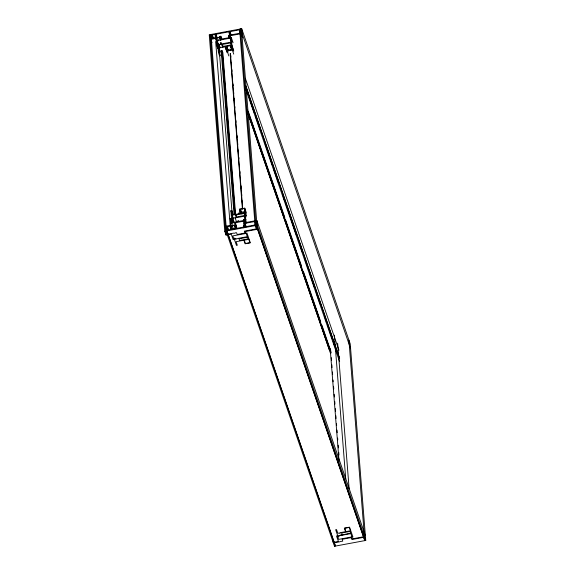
<?xml version="1.0" encoding="UTF-8"?>
<svg xmlns="http://www.w3.org/2000/svg" width="575" height="575" viewBox="0 0 575 575"><rect width="100%" height="100%" fill="white"/><g stroke="black" fill="none" stroke-linecap="round" stroke-linejoin="round"><path stroke-width="0.86" d="M242.334 36.398L241.162 33.005L229.368 35.197L229.044 35.535L230.208 38.92M232.832 49.888L231.667 46.496L230.668 46.561L230.934 45.669L232.178 48.25M232.76 222.999L231.143 218.32L230.273 218.478L230.812 225.299L225.608 226.27L225.982 231.042L334.521 546.25L335.383 546.092L226.852 230.884L226.528 226.787L232.221 225.731A1.308 0.999 -19 0 1 234.068 225.393L235.046 225.055L234.902 222.812L243.692 221.181L244.569 223.725M246.524 213.246L244.778 208.164L239.574 209.135L239.89 213.153L240.494 209.235L244.454 208.502L245.324 211.047M244.778 223.538L243.822 219.808L244.454 219.65L245.618 223.042M245.697 216.653L244.238 212.419L245.079 211.988M232.156 49.781L230.992 46.388L231.301 45.712M339.954 535.447L350.649 533.061L350.089 531.415L341.629 532.989L342.19 534.635L338.697 535.864L338.977 536.683L338.107 536.842L335.663 529.733L336.526 529.568L337.755 533.126L340.177 533.262L339.983 532.716L345.561 531.681L344.339 528.116L349.543 527.153L352.935 537.007L352.065 537.165L350.843 533.607L341.471 535.347A2.738 1.747 -4.5 0 0 339.954 535.447L338.697 535.864M230.992 46.388L231.991 46.137L233.737 51.218M240.292 210.716L241.169 213.26M234.744 225.263L235.915 228.656M210.967 37.08L210.119 34.622L209.25 34.78L224.76 231.272L226.076 235.103L231.279 234.14L233.162 239.61L234.032 239.452L232.81 235.887L245.82 233.472L245.158 231.56L257.305 229.303L255.99 225.472L240.479 28.98L241.536 32.042M212.024 42.715L210.86 39.33L210.479 34.55L211.348 34.392L211.931 36.088M241.888 32.322L240.717 28.937L211.471 34.371L211.78 38.352M241.162 33.005L240.839 28.908L241.708 28.75L350.24 343.958L365.75 540.45L364.881 540.608L256.349 225.4L256.026 221.31L244.116 223.51L243.534 219.499M212.649 38.187L212.391 34.888L215.086 34.392L215.352 37.691L216.222 40.228M217.673 41.767L216.214 37.526L215.956 34.227L229.109 31.783L229.691 33.479M229.109 31.783L229.368 35.082L230.237 34.924L229.978 31.625L239.904 29.778L240.17 33.077L241.033 32.919L242.492 37.152M211.442 38.453L214.044 37.964M215.352 37.691L216.214 37.526M229.015 35.506L229.209 37.648L220.419 39.28L220.232 37.087L219.212 37.087A1.308 0.999 -19 0 1 217.357 37.425L211.672 38.489L211.348 34.392M210.86 39.33L216.063 38.36L217.522 42.6M231.006 40.71L229.943 35.779L242.089 33.523L350.621 348.73M233.687 50.535L230.798 42.205L230.453 37.763L231.315 37.605L233.069 42.687M218.342 47.567L217.465 45.023L217.12 40.588L230.129 38.166M219.571 55.861L218.407 52.469L217.709 43.599L218.572 43.441L220.031 47.675M218.572 43.441L218.658 44.462L219.018 44.39A2.738 2.077 -19 0 0 221.432 43.944L230.798 42.205M216.063 38.36L216.603 45.188L217.465 45.023M230.855 42.888L231.013 44.929L222.554 46.503L222.396 44.455L230.855 42.888L231.732 45.425M220.441 55.696L219.276 52.311L218.924 47.869L225.22 46.704L226.967 51.786M225.22 46.704L225.271 47.358L226.32 47.085L225.565 46.64L231.933 45.454L231.315 37.605M228.836 55.94L227.082 50.859L226.758 46.805L228.275 50.126M227.111 46.74C226.543 49.019 228.311 48.746 228.455 50.931M218.407 52.469L219.276 52.311M227.082 50.859L232.286 49.888L233.745 54.129M233.63 222.841L232.465 219.449L231.596 219.614L230.898 210.745L231.761 210.579L233.22 214.82M231.761 210.579L232.113 215.021L238.409 213.85L238.359 213.196L239.265 213.023L238.754 213.785L244.698 212.678L245.863 216.071M245.935 219.729L244.476 215.488L236.016 217.062L235.851 215.014L244.31 213.447L245.769 217.681M232.465 219.449L232.753 218.363A2.738 2.077 -19 0 1 235.161 217.918L244.526 216.171L245.697 219.564M231.143 218.32L231.495 222.755L237.784 221.583L237.734 220.929L238.647 220.764L238.136 221.519L244.073 220.419L246.28 226.838M244.526 216.171L244.878 220.613L245.748 220.448L246.618 222.992M365.369 535.67L256.838 220.469L244.691 222.726L244.454 219.65M228.692 230.108L227.528 226.715L226.658 226.881L226.974 230.862L335.505 546.063L364.758 540.629L364.572 538.243M232.264 229.447L231.092 226.054L230.23 226.219L230.489 229.518L227.786 230.022L227.528 226.715M256.788 223.984L255.911 221.447L255.041 221.605L255.307 224.904L245.374 226.751L245.115 223.452L244.246 223.61L244.504 226.909L231.351 229.353L231.092 226.054M224.76 231.272L225.623 231.114L226.758 234.399L233.658 233.112A1.308 0.841 -4.5 0 0 235.506 232.767L236.569 232.731L237.195 234.492L244.763 233.083L244.346 231.136L256.249 228.915L255.12 225.63L239.617 29.138M225.982 231.042L226.852 230.884M226.974 230.862L256.227 225.429L364.758 540.629M256.349 225.4L257.212 225.242L365.75 540.45M235.153 238.948L236.023 238.912A2.738 1.747 -4.5 0 0 237.935 238.438L247.3 236.692L246.071 233.134L246.941 232.976L250.333 242.83L245.13 243.793L243.901 240.235L236.095 241.687L237.324 245.245L236.454 245.41L234.003 238.294L234.873 238.129L235.153 238.948L236.023 238.912M334.255 542.807L339.947 541.751A1.308 0.841 -4.5 0 1 341.794 541.406L342.75 541.068L342.161 539.3L350.944 537.668L351.9 539.523L363.752 537.323L363.537 534.642M245.87 215.079L244.706 211.686L243.879 211.816L245.072 211.916L246.531 216.157M243.613 220.153L244.073 220.419M244.238 212.419L244.677 212.455L245.554 215M240.839 28.908L242.298 33.149M229.978 31.625L231.143 35.01M245.324 78.272L338.977 350.268M229.943 35.779L230.819 38.324M230.453 37.763L231.912 42.004M229.368 35.082L230.244 37.742M245.942 86.121L339.595 358.117M245.705 85.962L339.645 358.8M245.669 87.17L248.299 94.796M249.169 97.333L254.718 113.433M255.588 115.978L260.554 130.381M265.219 143.937L272.514 165.126M273.391 167.663L278.35 182.067M282.728 194.781L284.769 200.711M285.351 202.407L290.31 216.811M291.187 219.348L296.729 235.448M299.352 243.074L302.565 252.396M304.901 259.174L308.689 270.192M309.566 272.73L314.525 287.141M315.984 291.374L320.361 304.082M324.444 315.948L326.485 321.878M327.362 324.422L332.321 338.826M333.198 341.363L334.657 345.604M250.851 102.479L254.646 113.498M256.098 117.731L260.475 130.439M270.394 159.253L272.442 165.183M273.312 167.72L278.271 182.131M283.82 198.224L284.697 200.768M291.115 219.413L296.657 235.513M300.445 246.524L302.493 252.454M309.494 272.794L314.453 287.198M317.077 294.824L320.289 304.146M329.626 331.257L332.249 338.883M333.708 343.117L334.585 345.661M230.934 45.669L232.099 49.062M230.963 46.057L232.127 49.45M245.705 88.866L339.652 361.704M230.69 45.921L231.862 49.313M230.618 46.115L231.783 49.5M230.647 46.489L231.811 49.874M226.758 46.805L228.124 50.744M227.298 49.098L227.88 50.787M226.147 46.913L227.923 52.275M248.342 111.586L284.812 217.501M285.689 220.045L301.444 265.801M303.485 271.731L320.699 321.72M321.871 325.112L330.33 349.686M247.502 110.17L330.948 352.504M225.889 47.869L227.348 52.102M250.103 118.191L261.481 151.239M262.063 152.936L264.105 158.865M267.9 169.884L281.031 208.013M286.278 223.265L300.574 264.78M304.082 274.951L308.452 287.658M309.911 291.899L320.124 321.554M321.878 326.636L325.083 335.958M328.296 345.273L329.755 349.514M248.853 115.338L329.669 350.046M225.271 47.358L227.024 52.44M247.444 111.751L329.719 350.7M247.423 112.111L330.359 352.985M220.254 37.167L221.131 39.711M219.887 36.958L220.764 39.502M222.396 44.455L223.272 46.999M219.212 37.087L220.376 40.473M221.432 43.944L222.597 47.33M217.357 37.425L218.529 40.818M215.956 34.227L217.127 37.619M219.018 44.39L220.189 47.783M218.658 44.462L219.822 47.847M217.12 40.588L218.284 43.973M217.709 43.599L219.456 48.681M218.924 47.869L220.383 52.109M216.603 45.188L217.767 48.573M212.391 34.888L213.555 38.281M210.479 34.55L211.938 38.791M256.026 221.31L257.19 224.696M244.878 220.613L245.755 223.15M240.494 209.235L241.953 213.476M244.016 219.736L244.885 222.273M240.587 210.414L241.752 213.807M239.574 209.135L240.738 212.52M240.055 210.766L240.925 213.303M243.857 223.294L244.734 225.838M235.851 215.014L236.728 217.558M235.161 217.918L236.62 222.151M230.898 210.745L232.645 215.826M234.902 222.812L236.95 228.742M232.113 215.021L233.285 218.407M232.753 218.363L234.205 222.597M235.074 224.926L236.239 228.318M232.386 218.428L233.551 221.821M234.068 225.393L235.232 228.778M230.273 218.478L232.027 223.567M231.495 222.755L232.659 226.147M232.221 225.731L233.385 229.123M226.528 226.787L227.535 229.425M225.608 226.27L227.362 231.351M227.865 49.198L227.966 50.42L231.919 49.68L231.667 46.496M364.687 538.15L364.816 539.788M348.924 340.127L364.428 536.619L352.281 538.876L351.627 536.957L338.61 539.379L337.388 535.821L336.519 535.979L338.402 541.449L333.198 542.419L333.062 540.637M337.64 343.196L349.126 488.779M334.384 335.124L345.733 478.918M330.733 350.534L330.941 353.215M331.293 357.679L331.509 360.36M331.861 364.83L332.07 367.504M332.422 371.975L332.637 374.648M333.062 380.01L333.198 381.8M333.55 386.263L333.766 388.944M334.183 394.299L334.398 396.98M334.751 401.443L334.959 404.124M335.311 408.588L335.527 411.269M335.879 415.739L336.088 418.413M336.512 423.775L336.655 425.558M337.007 430.028L337.216 432.709M337.64 438.064L337.784 439.853M338.201 445.208L338.416 447.889M338.768 452.353L338.977 455.033M330.172 348.594L339.049 461.136M334.305 543.569L334.521 546.25M241.708 28.75L242.089 33.523M256.838 220.469L257.212 225.242M242.082 36.383L256.673 221.26M240.717 28.937L241.033 32.919M255.911 221.447L256.227 225.429M231.991 46.137L232.286 49.888M244.778 208.164L245.748 220.448M244.454 208.502L244.706 211.686M244.31 213.447L244.476 215.488M230.74 55.351L230.877 57.133M231.301 62.495L231.445 64.278M231.869 69.64L232.005 71.422M232.429 76.784L232.573 78.574M232.997 83.928L233.134 85.718M233.63 91.971L233.766 93.754M234.118 98.217L234.334 100.898M234.758 106.26L234.895 108.042M235.319 113.404L235.463 115.187M235.887 120.549L236.023 122.331M236.447 127.693L236.591 129.483M237.08 135.729L237.223 137.518M237.576 141.982L237.784 144.663M238.208 150.025L238.352 151.807M238.776 157.169L238.912 158.952M239.337 164.313L239.48 166.096M239.897 171.458L240.041 173.248M241.026 185.747L241.241 188.428M241.665 193.789L241.802 195.572M242.226 200.934L242.37 202.716M230.072 48.904L230.216 50.693M230.424 53.374L242.693 208.775M242.902 211.456L243.045 213.246M243.958 224.854L244.167 227.535M228.742 35.794L228.958 38.475M230.158 53.655L242.42 209.063M243.685 225.141L243.901 227.815M221.684 38L221.828 39.783M222.812 52.289L235.642 214.842M236.49 225.558L236.699 228.239M221.102 36.304L221.318 38.985M222.23 50.593L235.197 214.935M235.901 223.869L236.253 228.333M220.678 36.153L220.965 39.725M221.174 42.406L221.318 44.189M221.806 50.442L234.78 214.777M220.002 36.275L220.146 38.065M220.498 42.528L220.635 44.318M221.131 50.564L234.097 214.906M218.931 46.446L219.348 51.807M219.564 54.481L232.602 219.715M215.675 41.616L230.194 225.601M211.463 40.581L226.263 228.146M226.543 231.718L226.758 234.399M225.723 230.64L226.076 235.103M210.119 34.622L225.623 231.114M247.487 237.238L239.028 238.812L239.595 240.458L248.055 238.884L247.487 237.238M248.759 239.337L244.253 240.17L245.403 243.513L249.909 242.672L248.759 239.337M349.269 527.433L344.756 528.274L345.906 531.616L350.419 530.775L349.269 527.433"/></g></svg>
